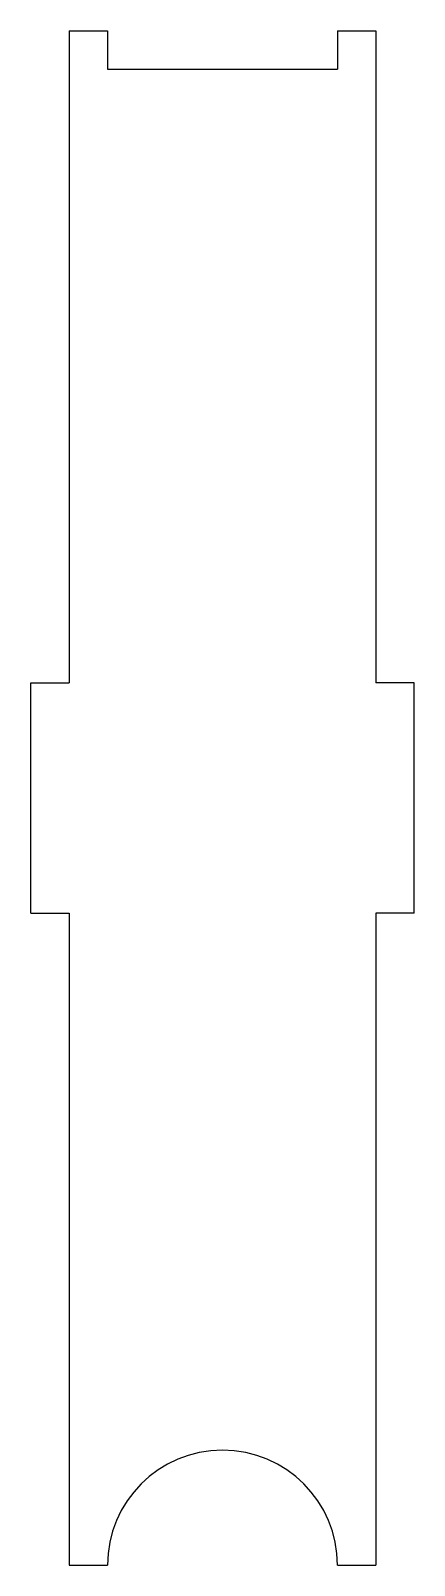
# Model space of a CAD drawing. Extents: x 0 to 50, y 0 to 200.
import ezdxf

# ---------------------------------------------------------------- set-up
doc = ezdxf.new("R2010")
doc.units = 0
doc.layers.add('VISIBLE', color=7, linetype='CONTINUOUS')

msp = doc.modelspace()

# ---------------------------------------------------------------- linework, layer by layer
at = {"layer": 'VISIBLE'}
for p, q in [((5, 200), (10, 200)), ((5, 200), (5, 115)), ((10, 200), (10, 195)), ((40, 200), (45, 200)), ((40, 200), (40, 195)), ((45, 200), (45, 115)), ((10, 195), (40, 195)), ((0, 115), (5, 115)), ((0, 85), (0, 115)), ((50, 115), (45, 115)), ((50, 85), (50, 115)), ((0, 85), (5, 85)), ((5, 85), (5, 0)), ((45, 85), (45, 0)), ((50, 85), (45, 85)), ((5, 0), (10, 0)), ((40, 0), (45, 0))]:
    msp.add_line(p, q, dxfattribs=at)
msp.add_arc((25, 0), 15, 0, 180, dxfattribs=at)

doc.saveas('drawing.dxf')
